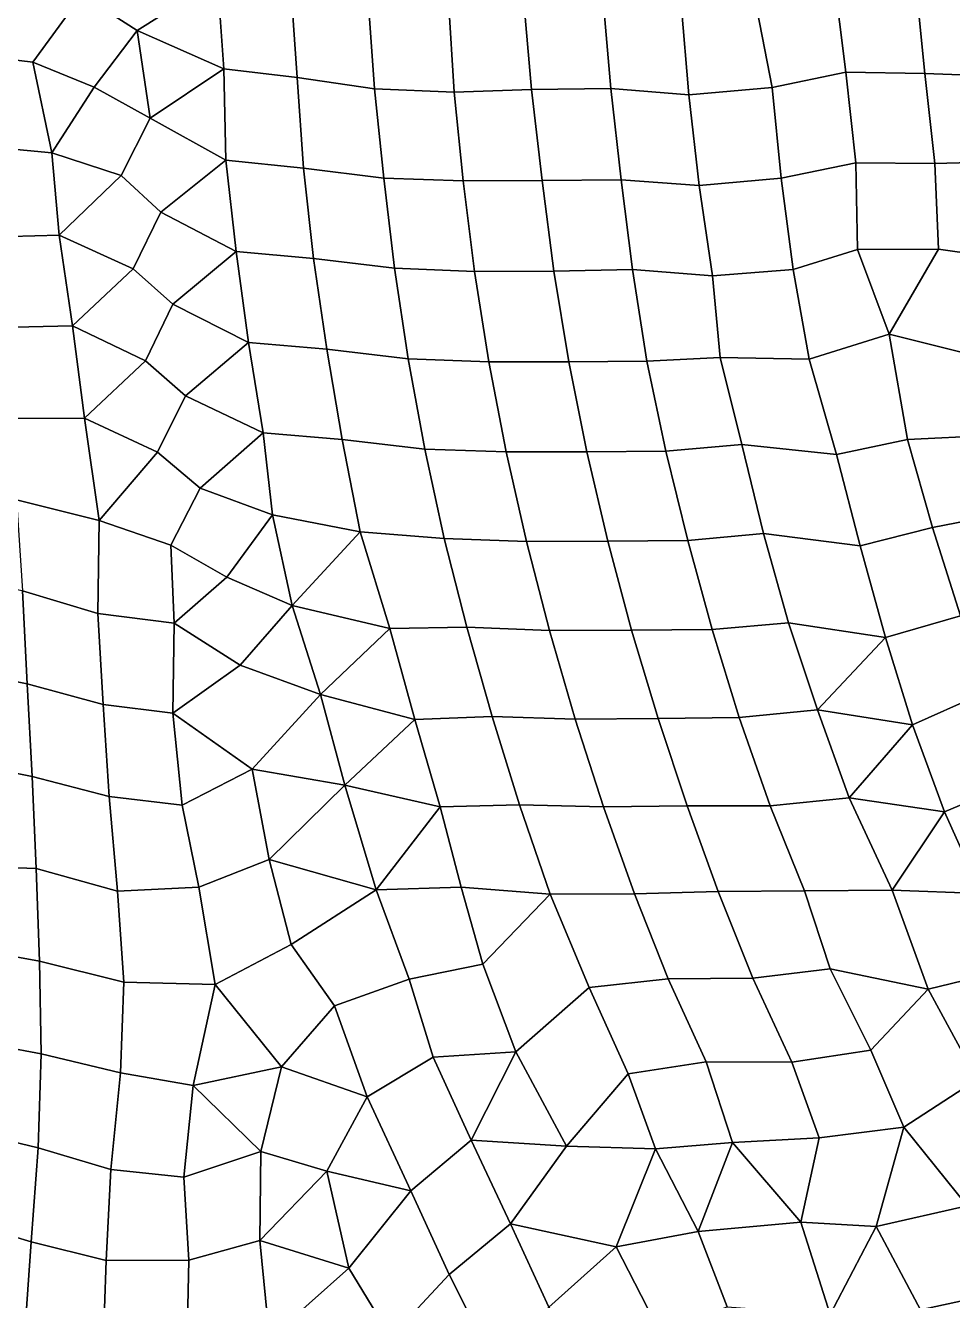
# Model space of a CAD drawing. Extents: x 727294 to 731543, y 8575035 to 8579824.
# Drawn here: x 729627.4 to 729826.5, y 8576537.1 to 8576811 of the extents above; entities that cross this region are included whole.
import ezdxf

# ---------------------------------------------------------------- set-up
doc = ezdxf.new("R2010")
doc.units = 0
doc.layers.add('MESH_ELEMS', color=250, linetype='CONTINUOUS')
doc.layers.add('MESH_NODES', color=18, linetype='CONTINUOUS')

msp = doc.modelspace()

# ---------------------------------------------------------------- linework, layer by layer
at = {"layer": 'MESH_ELEMS', "color": 179}
for points in [[(729652.66, 8576833.29, 33.19), (729639.55, 8576817.52, 33.19), (729651.45, 8576809.86, 33.19), (729668.67, 8576820.77, 33.19)], [(729629, 8576803.1, 33.19), (729639.55, 8576817.52, 33.19), (729621.14, 8576823.87, 33.19), (729610.21, 8576805.4, 33.19)], [(729651.45, 8576809.86, 33.19), (729670.02, 8576801.69, 33.2), (729668.67, 8576820.77, 33.19), (729651.45, 8576809.86, 33.19)], [(729670.02, 8576801.69, 33.2), (729685.76, 8576799.78, 33.2), (729684.46, 8576819.3, 33.19), (729668.67, 8576820.77, 33.19)], [(729803.65, 8576800.97, 32.89), (729800.91, 8576822.62, 33.27), (729784.57, 8576814.21, 33.02), (729787.83, 8576797.64, 32.98)], [(729818.66, 8576820.01, 32.95), (729800.91, 8576822.62, 33.27), (729803.65, 8576800.97, 32.89), (729820.62, 8576800.68, 32.88)], [(729701.06, 8576816.58, 33.18), (729684.46, 8576819.3, 33.19), (729685.76, 8576799.78, 33.2), (729702.41, 8576797.39, 33.18)], [(729820.62, 8576800.68, 32.88), (729838.04, 8576799.98, 33.21), (729836.47, 8576818.89, 33.76), (729818.66, 8576820.01, 32.95)], [(729642.17, 8576797.69, 33.19), (729651.45, 8576809.86, 33.19), (729639.55, 8576817.52, 33.19), (729629, 8576803.1, 33.19)], [(729702.41, 8576797.39, 33.18), (729719.48, 8576796.68, 33.17), (729718.31, 8576816.23, 33.18), (729701.06, 8576816.58, 33.18)], [(729719.48, 8576796.68, 33.17), (729736.15, 8576797.24, 33.1), (729734.44, 8576816.93, 33.29), (729718.31, 8576816.23, 33.18)], [(729751.43, 8576817.24, 33.23), (729734.44, 8576816.93, 33.29), (729736.15, 8576797.24, 33.1), (729753.14, 8576797.4, 33.04)], [(729753.14, 8576797.4, 33.04), (729769.93, 8576796.09, 33.05), (729768.28, 8576815.58, 33.12), (729751.43, 8576817.24, 33.23)], [(729784.57, 8576814.21, 33.02), (729768.28, 8576815.58, 33.12), (729769.93, 8576796.09, 33.05), (729787.83, 8576797.64, 32.98)], [(729654.22, 8576791.06, 33.19), (729651.45, 8576809.86, 33.19), (729642.17, 8576797.69, 33.19), (729654.22, 8576791.06, 33.19)], [(729670.02, 8576801.69, 33.2), (729651.45, 8576809.86, 33.19), (729654.22, 8576791.06, 33.19), (729670.02, 8576801.69, 33.2)], [(729615.61, 8576785.24, 33.19), (729633.1, 8576783.62, 33.19), (729629, 8576803.1, 33.19), (729610.21, 8576805.4, 33.19)], [(729633.1, 8576783.62, 33.19), (729642.17, 8576797.69, 33.19), (729629, 8576803.1, 33.19), (729633.1, 8576783.62, 33.19)], [(729670.02, 8576801.69, 33.2), (729654.22, 8576791.06, 33.19), (729670.45, 8576782.05, 33.19), (729670.02, 8576801.69, 33.2)], [(729685.76, 8576799.78, 33.2), (729670.02, 8576801.69, 33.2), (729670.45, 8576782.05, 33.19), (729687.15, 8576780.3, 33.18)], [(729702.41, 8576797.39, 33.18), (729685.76, 8576799.78, 33.2), (729687.15, 8576780.3, 33.18), (729704.4, 8576778.19, 33.17)], [(729787.83, 8576797.64, 32.98), (729789.77, 8576778.21, 33.04), (729805.77, 8576781.48, 32.88), (729803.65, 8576800.97, 32.89)], [(729805.77, 8576781.48, 32.88), (729822.76, 8576781.34, 33.21), (729820.62, 8576800.68, 32.88), (729803.65, 8576800.97, 32.89)], [(729838.04, 8576799.98, 33.21), (729820.62, 8576800.68, 32.88), (729822.76, 8576781.34, 33.21), (729840.95, 8576781.83, 33.61)], [(729642.17, 8576797.69, 33.19), (729633.1, 8576783.62, 33.19), (729648.02, 8576778.72, 33.19), (729654.22, 8576791.06, 33.19)], [(729719.48, 8576796.68, 33.17), (729702.41, 8576797.39, 33.18), (729704.4, 8576778.19, 33.17), (729721.45, 8576777.57, 33.16)], [(729721.45, 8576777.57, 33.16), (729738.42, 8576777.67, 33.07), (729736.15, 8576797.24, 33.1), (729719.48, 8576796.68, 33.17)], [(729753.14, 8576797.4, 33.04), (729736.15, 8576797.24, 33.1), (729738.42, 8576777.67, 33.07), (729755.37, 8576777.79, 33.04)], [(729755.37, 8576777.79, 33.04), (729772.13, 8576776.57, 33.05), (729769.93, 8576796.09, 33.05), (729753.14, 8576797.4, 33.04)], [(729787.83, 8576797.64, 32.98), (729769.93, 8576796.09, 33.05), (729772.13, 8576776.57, 33.05), (729789.77, 8576778.21, 33.04)], [(729648.02, 8576778.72, 33.19), (729656.53, 8576770.9, 33.18), (729670.45, 8576782.05, 33.19), (729654.22, 8576791.06, 33.19)], [(729633.1, 8576783.62, 33.19), (729615.61, 8576785.24, 33.19), (729618.94, 8576765.52, 33.18), (729634.7, 8576765.95, 33.18)], [(729648.02, 8576778.72, 33.19), (729633.1, 8576783.62, 33.19), (729634.7, 8576765.95, 33.18), (729648.02, 8576778.72, 33.19)], [(729670.45, 8576782.05, 33.19), (729656.53, 8576770.9, 33.18), (729672.67, 8576762.45, 33.16), (729670.45, 8576782.05, 33.19)], [(729672.67, 8576762.45, 33.16), (729689.32, 8576760.91, 33.15), (729687.15, 8576780.3, 33.18), (729670.45, 8576782.05, 33.19)], [(729689.32, 8576760.91, 33.15), (729706.69, 8576758.82, 33.11), (729704.4, 8576778.19, 33.17), (729687.15, 8576780.3, 33.18)], [(729806.16, 8576762.88, 34.19), (729805.77, 8576781.48, 32.88), (729789.77, 8576778.21, 33.04), (729792.3, 8576758.57, 33.19)], [(729822.76, 8576781.34, 33.21), (729805.77, 8576781.48, 32.88), (729806.16, 8576762.88, 34.19), (729823.57, 8576762.95, 34.58)], [(729823.57, 8576762.95, 34.58), (729840.69, 8576760.53, 33.99), (729840.95, 8576781.83, 33.61), (729822.76, 8576781.34, 33.21)], [(729650.57, 8576758.69, 33.16), (729656.53, 8576770.9, 33.18), (729648.02, 8576778.72, 33.19), (729634.7, 8576765.95, 33.18)], [(729706.69, 8576758.82, 33.11), (729723.87, 8576758.14, 33.13), (729721.45, 8576777.57, 33.16), (729704.4, 8576778.19, 33.17)], [(729723.87, 8576758.14, 33.13), (729740.94, 8576758.17, 33.07), (729738.42, 8576777.67, 33.07), (729721.45, 8576777.57, 33.16)], [(729740.94, 8576758.17, 33.07), (729757.79, 8576758.53, 33.06), (729755.37, 8576777.79, 33.04), (729738.42, 8576777.67, 33.07)], [(729757.79, 8576758.53, 33.06), (729775.02, 8576757.19, 33.04), (729772.13, 8576776.57, 33.05), (729755.37, 8576777.79, 33.04)], [(729775.02, 8576757.19, 33.04), (729792.3, 8576758.57, 33.19), (729789.77, 8576778.21, 33.04), (729772.13, 8576776.57, 33.05)], [(729656.53, 8576770.9, 33.18), (729650.57, 8576758.69, 33.16), (729659.11, 8576751.14, 33.12), (729672.67, 8576762.45, 33.16)], [(729634.7, 8576765.95, 33.18), (729618.94, 8576765.52, 33.18), (729621.81, 8576746.11, 33.11), (729637.57, 8576746.5, 33.1)], [(729650.57, 8576758.69, 33.16), (729634.7, 8576765.95, 33.18), (729637.57, 8576746.5, 33.1), (729650.57, 8576758.69, 33.16)], [(729675.36, 8576742.89, 33.07), (729672.67, 8576762.45, 33.16), (729659.11, 8576751.14, 33.12), (729675.36, 8576742.89, 33.07)], [(729689.32, 8576760.91, 33.15), (729672.67, 8576762.45, 33.16), (729675.36, 8576742.89, 33.07), (729692.14, 8576741.44, 33.07)], [(729692.14, 8576741.44, 33.07), (729709.64, 8576739.38, 33.07), (729706.69, 8576758.82, 33.11), (729689.32, 8576760.91, 33.15)], [(729812.94, 8576744.69, 33.9), (729806.16, 8576762.88, 34.19), (729792.3, 8576758.57, 33.19), (729795.73, 8576739.27, 33.88)], [(729806.16, 8576762.88, 34.19), (729812.94, 8576744.69, 33.9), (729823.57, 8576762.95, 34.58), (729806.16, 8576762.88, 34.19)], [(729823.57, 8576762.95, 34.58), (729812.94, 8576744.69, 33.9), (729831.53, 8576740.01, 33.74), (729840.69, 8576760.53, 33.99)], [(729650.57, 8576758.69, 33.16), (729637.57, 8576746.5, 33.1), (729653.25, 8576738.97, 33.06), (729659.11, 8576751.14, 33.12)], [(729723.87, 8576758.14, 33.13), (729706.69, 8576758.82, 33.11), (729709.64, 8576739.38, 33.07), (729726.95, 8576738.73, 33.07)], [(729740.94, 8576758.17, 33.07), (729723.87, 8576758.14, 33.13), (729726.95, 8576738.73, 33.07), (729744.15, 8576738.76, 33.08)], [(729757.79, 8576758.53, 33.06), (729740.94, 8576758.17, 33.07), (729744.15, 8576738.76, 33.08), (729760.92, 8576738.86, 33.07)], [(729760.92, 8576738.86, 33.07), (729776.64, 8576739.69, 33.05), (729775.02, 8576757.19, 33.04), (729757.79, 8576758.53, 33.06)], [(729792.3, 8576758.57, 33.19), (729775.02, 8576757.19, 33.04), (729776.64, 8576739.69, 33.05), (729795.73, 8576739.27, 33.88)], [(729659.11, 8576751.14, 33.12), (729653.25, 8576738.97, 33.06), (729661.83, 8576731.45, 33.06), (729675.36, 8576742.89, 33.07)], [(729625.1, 8576726.56, 33.16), (729640.11, 8576726.64, 33.07), (729637.57, 8576746.5, 33.1), (729621.81, 8576746.11, 33.11)], [(729637.57, 8576746.5, 33.1), (729640.11, 8576726.64, 33.07), (729653.25, 8576738.97, 33.06), (729637.57, 8576746.5, 33.1)], [(729795.73, 8576739.27, 33.88), (729801.6, 8576718.85, 33.94), (729816.87, 8576722.03, 33.95), (729812.94, 8576744.69, 33.9)], [(729831.53, 8576740.01, 33.74), (729812.94, 8576744.69, 33.9), (729816.87, 8576722.03, 33.95), (729834.59, 8576722.92, 34.34)], [(729678.48, 8576723.52, 33.06), (729675.36, 8576742.89, 33.07), (729661.83, 8576731.45, 33.06), (729678.48, 8576723.52, 33.06)], [(729692.14, 8576741.44, 33.07), (729675.36, 8576742.89, 33.07), (729678.48, 8576723.52, 33.06), (729695.46, 8576722.02, 33.07)], [(729695.46, 8576722.02, 33.07), (729713.18, 8576720.01, 32.99), (729709.64, 8576739.38, 33.07), (729692.14, 8576741.44, 33.07)], [(729655.83, 8576719.33, 33.06), (729661.83, 8576731.45, 33.06), (729653.25, 8576738.97, 33.06), (729640.11, 8576726.64, 33.07)], [(729713.18, 8576720.01, 32.99), (729730.68, 8576719.39, 33), (729726.95, 8576738.73, 33.07), (729709.64, 8576739.38, 33.07)], [(729744.15, 8576738.76, 33.08), (729726.95, 8576738.73, 33.07), (729730.68, 8576719.39, 33), (729748.02, 8576719.44, 33.04)], [(729760.92, 8576738.86, 33.07), (729744.15, 8576738.76, 33.08), (729748.02, 8576719.44, 33.04), (729764.98, 8576719.52, 33.05)], [(729764.98, 8576719.52, 33.05), (729781.27, 8576720.96, 33.75), (729776.64, 8576739.69, 33.05), (729760.92, 8576738.86, 33.07)], [(729795.73, 8576739.27, 33.88), (729776.64, 8576739.69, 33.05), (729781.27, 8576720.96, 33.75), (729801.6, 8576718.85, 33.94)], [(729664.95, 8576711.61, 33.06), (729678.48, 8576723.52, 33.06), (729661.83, 8576731.45, 33.06), (729655.83, 8576719.33, 33.06)], [(729640.11, 8576726.64, 33.07), (729625.1, 8576726.56, 33.16), (729625.5, 8576709.08, 33.18), (729643.26, 8576704.69, 33.19)], [(729655.83, 8576719.33, 33.06), (729640.11, 8576726.64, 33.07), (729643.26, 8576704.69, 33.19), (729655.83, 8576719.33, 33.06)], [(729678.48, 8576723.52, 33.06), (729664.95, 8576711.61, 33.06), (729680.52, 8576705.87, 33.07), (729678.48, 8576723.52, 33.06)], [(729680.52, 8576705.87, 33.07), (729699.36, 8576702.25, 33.07), (729695.46, 8576722.02, 33.07), (729678.48, 8576723.52, 33.06)], [(729699.36, 8576702.25, 33.07), (729717.35, 8576700.8, 33.04), (729713.18, 8576720.01, 32.99), (729695.46, 8576722.02, 33.07)], [(729822.23, 8576703.13, 34.13), (729816.87, 8576722.03, 33.95), (729801.6, 8576718.85, 33.94), (729806.73, 8576699.21, 34.06)], [(729834.59, 8576722.92, 34.34), (729816.87, 8576722.03, 33.95), (729822.23, 8576703.13, 34.13), (729837.33, 8576706.06, 34.32)], [(729655.83, 8576719.33, 33.06), (729643.26, 8576704.69, 33.19), (729658.69, 8576699.33, 33.14), (729664.95, 8576711.61, 33.06)], [(729730.68, 8576719.39, 33), (729713.18, 8576720.01, 32.99), (729717.35, 8576700.8, 33.04), (729735.04, 8576700.15, 33)], [(729735.04, 8576700.15, 33), (729752.53, 8576700.21, 33.02), (729748.02, 8576719.44, 33.04), (729730.68, 8576719.39, 33)], [(729752.53, 8576700.21, 33.02), (729769.67, 8576700.35, 33.03), (729764.98, 8576719.52, 33.05), (729748.02, 8576719.44, 33.04)], [(729781.27, 8576720.96, 33.75), (729764.98, 8576719.52, 33.05), (729769.67, 8576700.35, 33.03), (729785.96, 8576701.9, 33.96)], [(729785.96, 8576701.9, 33.96), (729806.73, 8576699.21, 34.06), (729801.6, 8576718.85, 33.94), (729781.27, 8576720.96, 33.75)], [(729658.69, 8576699.33, 33.14), (729670.66, 8576692.52, 33.12), (729680.52, 8576705.87, 33.07), (729664.95, 8576711.61, 33.06)], [(729643.26, 8576704.69, 33.19), (729625.5, 8576709.08, 33.18), (729626.84, 8576689.56, 33.18), (729643, 8576684.72, 33.2)], [(729684.7, 8576686.42, 33.07), (729680.52, 8576705.87, 33.07), (729670.66, 8576692.52, 33.12), (729684.7, 8576686.42, 33.07)], [(729680.52, 8576705.87, 33.07), (729684.7, 8576686.42, 33.07), (729699.36, 8576702.25, 33.07), (729680.52, 8576705.87, 33.07)], [(729828.23, 8576684.21, 34.7), (729843.03, 8576686.73, 34.98), (729837.33, 8576706.06, 34.32), (729822.23, 8576703.13, 34.13)], [(729643, 8576684.72, 33.2), (729659.41, 8576682.59, 33.18), (729658.69, 8576699.33, 33.14), (729643.26, 8576704.69, 33.19)], [(729806.73, 8576699.21, 34.06), (729812.13, 8576679.53, 34.16), (729828.23, 8576684.21, 34.7), (729822.23, 8576703.13, 34.13)], [(729699.36, 8576702.25, 33.07), (729684.7, 8576686.42, 33.07), (729705.67, 8576681.43, 33.07), (729699.36, 8576702.25, 33.07)], [(729717.35, 8576700.8, 33.04), (729699.36, 8576702.25, 33.07), (729705.67, 8576681.43, 33.07), (729722.23, 8576681.73, 33.06)], [(729722.23, 8576681.73, 33.06), (729740, 8576681.01, 33.02), (729735.04, 8576700.15, 33), (729717.35, 8576700.8, 33.04)], [(729752.53, 8576700.21, 33.02), (729735.04, 8576700.15, 33), (729740, 8576681.01, 33.02), (729757.63, 8576681.11, 33.01)], [(729757.63, 8576681.11, 33.01), (729774.93, 8576681.27, 33.2), (729769.67, 8576700.35, 33.03), (729752.53, 8576700.21, 33.02)], [(729785.96, 8576701.9, 33.96), (729769.67, 8576700.35, 33.03), (729774.93, 8576681.27, 33.2), (729791.33, 8576682.67, 34.06)], [(729791.33, 8576682.67, 34.06), (729812.13, 8576679.53, 34.16), (729806.73, 8576699.21, 34.06), (729785.96, 8576701.9, 33.96)], [(729659.41, 8576682.59, 33.18), (729670.66, 8576692.52, 33.12), (729658.69, 8576699.33, 33.14), (729659.41, 8576682.59, 33.18)], [(729626.84, 8576689.56, 33.18), (729610.14, 8576692.59, 33.16), (729611.32, 8576672.81, 33.16), (729627.84, 8576669.6, 33.17)], [(729673.54, 8576673.62, 33.15), (729684.7, 8576686.42, 33.07), (729670.66, 8576692.52, 33.12), (729659.41, 8576682.59, 33.18)], [(729627.84, 8576669.6, 33.17), (729644.15, 8576665.17, 33.19), (729643, 8576684.72, 33.2), (729626.84, 8576689.56, 33.18)], [(729673.54, 8576673.62, 33.15), (729690.82, 8576667.27, 33.1), (729684.7, 8576686.42, 33.07), (729673.54, 8576673.62, 33.15)], [(729684.7, 8576686.42, 33.07), (729690.82, 8576667.27, 33.1), (729705.67, 8576681.43, 33.07), (729684.7, 8576686.42, 33.07)], [(729644.15, 8576665.17, 33.19), (729659.12, 8576663.27, 33.19), (729659.41, 8576682.59, 33.18), (729643, 8576684.72, 33.2)], [(729832.05, 8576667.08, 35.2), (729828.23, 8576684.21, 34.7), (729812.13, 8576679.53, 34.16), (729817.96, 8576660.79, 35.2)], [(729673.54, 8576673.62, 33.15), (729659.41, 8576682.59, 33.18), (729659.12, 8576663.27, 33.19), (729673.54, 8576673.62, 33.15)], [(729711.04, 8576661.93, 33.09), (729705.67, 8576681.43, 33.07), (729690.82, 8576667.27, 33.1), (729711.04, 8576661.93, 33.09)], [(729722.23, 8576681.73, 33.06), (729705.67, 8576681.43, 33.07), (729711.04, 8576661.93, 33.09), (729727.7, 8576662.59, 33.07)], [(729727.7, 8576662.59, 33.07), (729745.51, 8576661.99, 33.05), (729740, 8576681.01, 33.02), (729722.23, 8576681.73, 33.06)], [(729745.51, 8576661.99, 33.05), (729763.3, 8576662.14, 33.02), (729757.63, 8576681.11, 33.01), (729740, 8576681.01, 33.02)], [(729763.3, 8576662.14, 33.02), (729780.71, 8576662.34, 33.79), (729774.93, 8576681.27, 33.2), (729757.63, 8576681.11, 33.01)], [(729780.71, 8576662.34, 33.79), (729797.57, 8576664, 34.01), (729791.33, 8576682.67, 34.06), (729774.93, 8576681.27, 33.2)], [(729791.33, 8576682.67, 34.06), (729797.57, 8576664, 34.01), (729812.13, 8576679.53, 34.16), (729791.33, 8576682.67, 34.06)], [(729817.96, 8576660.79, 35.2), (729812.13, 8576679.53, 34.16), (729797.57, 8576664, 34.01), (729817.96, 8576660.79, 35.2)], [(729612.19, 8576652.98, 33.15), (729628.88, 8576649.69, 33.17), (729627.84, 8576669.6, 33.17), (729611.32, 8576672.81, 33.16)], [(729676.13, 8576651.26, 33.16), (729690.82, 8576667.27, 33.1), (729673.54, 8576673.62, 33.15), (729659.12, 8576663.27, 33.19)], [(729644.15, 8576665.17, 33.19), (729627.84, 8576669.6, 33.17), (729628.88, 8576649.69, 33.17), (729645.4, 8576645.38, 33.18)], [(729690.82, 8576667.27, 33.1), (729676.13, 8576651.26, 33.16), (729696.04, 8576647.81, 33.11), (729690.82, 8576667.27, 33.1)], [(729690.82, 8576667.27, 33.1), (729696.04, 8576647.81, 33.11), (729711.04, 8576661.93, 33.09), (729690.82, 8576667.27, 33.1)], [(729645.4, 8576645.38, 33.18), (729661.1, 8576643.51, 33.18), (729659.12, 8576663.27, 33.19), (729644.15, 8576665.17, 33.19)], [(729838.58, 8576647.88, 35.36), (729832.05, 8576667.08, 35.2), (729817.96, 8576660.79, 35.2), (729824.85, 8576642.09, 35.35)], [(729661.1, 8576643.51, 33.18), (729676.13, 8576651.26, 33.16), (729659.12, 8576663.27, 33.19), (729661.1, 8576643.51, 33.18)], [(729696.04, 8576647.81, 33.11), (729716.51, 8576643.14, 33.09), (729711.04, 8576661.93, 33.09), (729696.04, 8576647.81, 33.11)], [(729727.7, 8576662.59, 33.07), (729711.04, 8576661.93, 33.09), (729716.51, 8576643.14, 33.09), (729733.57, 8576643.61, 33.08)], [(729745.51, 8576661.99, 33.05), (729727.7, 8576662.59, 33.07), (729733.57, 8576643.61, 33.08), (729751.59, 8576643.13, 33.06)], [(729751.59, 8576643.13, 33.06), (729769.57, 8576643.36, 33.03), (729763.3, 8576662.14, 33.02), (729745.51, 8576661.99, 33.05)], [(729780.71, 8576662.34, 33.79), (729763.3, 8576662.14, 33.02), (729769.57, 8576643.36, 33.03), (729787.4, 8576643.37, 35.18)], [(729797.57, 8576664, 34.01), (729780.71, 8576662.34, 33.79), (729787.4, 8576643.37, 35.18), (729804.34, 8576645.12, 35.28)], [(729817.96, 8576660.79, 35.2), (729797.57, 8576664, 34.01), (729804.34, 8576645.12, 35.28), (729817.96, 8576660.79, 35.2)], [(729817.96, 8576660.79, 35.2), (729804.34, 8576645.12, 35.28), (729824.85, 8576642.09, 35.35), (729817.96, 8576660.79, 35.2)], [(729611.95, 8576630.58, 33.16), (729629.76, 8576629.9, 33.16), (729628.88, 8576649.69, 33.17), (729612.19, 8576652.98, 33.15)], [(729679.78, 8576631.85, 33.16), (729676.13, 8576651.26, 33.16), (729661.1, 8576643.51, 33.18), (729664.69, 8576625.88, 33.18)], [(729676.13, 8576651.26, 33.16), (729679.78, 8576631.85, 33.16), (729696.04, 8576647.81, 33.11), (729676.13, 8576651.26, 33.16)], [(729629.76, 8576629.9, 33.16), (729647.23, 8576625.08, 33.18), (729645.4, 8576645.38, 33.18), (729628.88, 8576649.69, 33.17)], [(729661.1, 8576643.51, 33.18), (729645.4, 8576645.38, 33.18), (729647.23, 8576625.08, 33.18), (729664.69, 8576625.88, 33.18)], [(729702.79, 8576625.37, 33.13), (729696.04, 8576647.81, 33.11), (729679.78, 8576631.85, 33.16), (729702.79, 8576625.37, 33.13)], [(729716.51, 8576643.14, 33.09), (729696.04, 8576647.81, 33.11), (729702.79, 8576625.37, 33.13), (729716.51, 8576643.14, 33.09)], [(729832.73, 8576624.56, 35.37), (729851.76, 8576629.87, 35.4), (729838.58, 8576647.88, 35.36), (729824.85, 8576642.09, 35.35)], [(729716.51, 8576643.14, 33.09), (729702.79, 8576625.37, 33.13), (729721.03, 8576625.9, 33.1), (729716.51, 8576643.14, 33.09)], [(729721.03, 8576625.9, 33.1), (729740.16, 8576624.43, 33.09), (729733.57, 8576643.61, 33.08), (729716.51, 8576643.14, 33.09)], [(729740.16, 8576624.43, 33.09), (729758.25, 8576624.46, 33.07), (729751.59, 8576643.13, 33.06), (729733.57, 8576643.61, 33.08)], [(729758.25, 8576624.46, 33.07), (729776.2, 8576624.97, 34.96), (729769.57, 8576643.36, 33.03), (729751.59, 8576643.13, 33.06)], [(729776.2, 8576624.97, 34.96), (729794.73, 8576625.14, 35.36), (729787.4, 8576643.37, 35.18), (729769.57, 8576643.36, 33.03)], [(729794.73, 8576625.14, 35.36), (729813.55, 8576625.3, 35.37), (729804.34, 8576645.12, 35.28), (729787.4, 8576643.37, 35.18)], [(729804.34, 8576645.12, 35.28), (729813.55, 8576625.3, 35.37), (729824.85, 8576642.09, 35.35), (729804.34, 8576645.12, 35.28)], [(729832.73, 8576624.56, 35.37), (729824.85, 8576642.09, 35.35), (729813.55, 8576625.3, 35.37), (729832.73, 8576624.56, 35.37)], [(729684.52, 8576613.63, 33.16), (729679.78, 8576631.85, 33.16), (729664.69, 8576625.88, 33.18), (729668.19, 8576605.04, 33.18)], [(729679.78, 8576631.85, 33.16), (729684.52, 8576613.63, 33.16), (729702.79, 8576625.37, 33.13), (729679.78, 8576631.85, 33.16)], [(729629.76, 8576629.9, 33.16), (729611.95, 8576630.58, 33.16), (729614.25, 8576612.95, 33.22), (729630.47, 8576610.05, 33.17)], [(729630.47, 8576610.05, 33.17), (729648.57, 8576605.54, 33.17), (729647.23, 8576625.08, 33.18), (729629.76, 8576629.9, 33.16)], [(729664.69, 8576625.88, 33.18), (729647.23, 8576625.08, 33.18), (729648.57, 8576605.54, 33.17), (729668.19, 8576605.04, 33.18)], [(729709.82, 8576606.19, 33.13), (729702.79, 8576625.37, 33.13), (729684.52, 8576613.63, 33.16), (729693.78, 8576600.41, 33.16)], [(729709.82, 8576606.19, 33.13), (729725.65, 8576609.35, 33.11), (729721.03, 8576625.9, 33.1), (729702.79, 8576625.37, 33.13)], [(729721.03, 8576625.9, 33.1), (729725.65, 8576609.35, 33.11), (729740.16, 8576624.43, 33.09), (729721.03, 8576625.9, 33.1)], [(729725.65, 8576609.35, 33.11), (729732.73, 8576590.58, 33.11), (729748.52, 8576604.35, 33.09), (729740.16, 8576624.43, 33.09)], [(729758.25, 8576624.46, 33.07), (729740.16, 8576624.43, 33.09), (729748.52, 8576604.35, 33.09), (729765.51, 8576606.23, 33.35)], [(729765.51, 8576606.23, 33.35), (729783.69, 8576606.39, 34.82), (729776.2, 8576624.97, 34.96), (729758.25, 8576624.46, 33.07)], [(729794.73, 8576625.14, 35.36), (729776.2, 8576624.97, 34.96), (729783.69, 8576606.39, 34.82), (729800.29, 8576608.36, 34.96)], [(729800.29, 8576608.36, 34.96), (729821.28, 8576604, 34.93), (729813.55, 8576625.3, 35.37), (729794.73, 8576625.14, 35.36)], [(729832.73, 8576624.56, 35.37), (729813.55, 8576625.3, 35.37), (729821.28, 8576604, 34.93), (729838.69, 8576608.21, 35.09)], [(729630.47, 8576610.05, 33.17), (729614.25, 8576612.95, 33.22), (729614.02, 8576593.27, 33.4), (729630.84, 8576590.09, 33.2)], [(729668.19, 8576605.04, 33.18), (729682.41, 8576587.33, 33.17), (729693.78, 8576600.41, 33.16), (729684.52, 8576613.63, 33.16)], [(729630.84, 8576590.09, 33.2), (729647.88, 8576586.06, 33.17), (729648.57, 8576605.54, 33.17), (729630.47, 8576610.05, 33.17)], [(729725.65, 8576609.35, 33.11), (729709.82, 8576606.19, 33.13), (729715.02, 8576589.41, 33.14), (729732.73, 8576590.58, 33.11)], [(729800.29, 8576608.36, 34.96), (729783.69, 8576606.39, 34.82), (729792.04, 8576588.33, 34.47), (729809, 8576590.91, 34.6)], [(729821.28, 8576604, 34.93), (729800.29, 8576608.36, 34.96), (729809, 8576590.91, 34.6), (729821.28, 8576604, 34.93)], [(729838.69, 8576608.21, 35.09), (729821.28, 8576604, 34.93), (729831.84, 8576584.61, 34.56), (729847.81, 8576590.81, 34.74)], [(729647.88, 8576586.06, 33.17), (729663.47, 8576583.31, 33.18), (729668.19, 8576605.04, 33.18), (729648.57, 8576605.54, 33.17)], [(729663.47, 8576583.31, 33.18), (729682.41, 8576587.33, 33.17), (729668.19, 8576605.04, 33.18), (729663.47, 8576583.31, 33.18)], [(729715.02, 8576589.41, 33.14), (729709.82, 8576606.19, 33.13), (729693.78, 8576600.41, 33.16), (729700.82, 8576580.91, 33.16)], [(729756.86, 8576585.8, 33.85), (729748.52, 8576604.35, 33.09), (729732.73, 8576590.58, 33.11), (729743.61, 8576570.27, 33.51)], [(729765.51, 8576606.23, 33.35), (729748.52, 8576604.35, 33.09), (729756.86, 8576585.8, 33.85), (729773.66, 8576588.4, 34.39)], [(729773.66, 8576588.4, 34.39), (729792.04, 8576588.33, 34.47), (729783.69, 8576606.39, 34.82), (729765.51, 8576606.23, 33.35)], [(729831.84, 8576584.61, 34.56), (729821.28, 8576604, 34.93), (729809, 8576590.91, 34.6), (729816.08, 8576574.35, 34.33)], [(729682.41, 8576587.33, 33.17), (729700.82, 8576580.91, 33.16), (729693.78, 8576600.41, 33.16), (729682.41, 8576587.33, 33.17)], [(729613.72, 8576573.87, 33.86), (729630.2, 8576569.92, 33.81), (729630.84, 8576590.09, 33.2), (729614.02, 8576593.27, 33.4)], [(729732.73, 8576590.58, 33.11), (729715.02, 8576589.41, 33.14), (729723.19, 8576571.58, 33.16), (729732.73, 8576590.58, 33.11)], [(729732.73, 8576590.58, 33.11), (729723.19, 8576571.58, 33.16), (729743.61, 8576570.27, 33.51), (729732.73, 8576590.58, 33.11)], [(729797.9, 8576572.05, 34.25), (729816.08, 8576574.35, 34.33), (729809, 8576590.91, 34.6), (729792.04, 8576588.33, 34.47)], [(729630.2, 8576569.92, 33.81), (729645.78, 8576565.31, 33.78), (729647.88, 8576586.06, 33.17), (729630.84, 8576590.09, 33.2)], [(729723.19, 8576571.58, 33.16), (729715.02, 8576589.41, 33.14), (729700.82, 8576580.91, 33.16), (729710.24, 8576560.69, 33.71)], [(729762.73, 8576569.71, 34.14), (729779.28, 8576571.07, 34.2), (729773.66, 8576588.4, 34.39), (729756.86, 8576585.8, 33.85)], [(729779.28, 8576571.07, 34.2), (729797.9, 8576572.05, 34.25), (729792.04, 8576588.33, 34.47), (729773.66, 8576588.4, 34.39)], [(729661.46, 8576563.64, 33.77), (729663.47, 8576583.31, 33.18), (729647.88, 8576586.06, 33.17), (729645.78, 8576565.31, 33.78)], [(729677.97, 8576569.15, 33.44), (729682.41, 8576587.33, 33.17), (729663.47, 8576583.31, 33.18), (729677.97, 8576569.15, 33.44)], [(729692.19, 8576564.92, 33.7), (729700.82, 8576580.91, 33.16), (729682.41, 8576587.33, 33.17), (729677.97, 8576569.15, 33.44)], [(729756.86, 8576585.8, 33.85), (729743.61, 8576570.27, 33.51), (729762.73, 8576569.71, 34.14), (729756.86, 8576585.8, 33.85)], [(729677.97, 8576569.15, 33.44), (729663.47, 8576583.31, 33.18), (729661.46, 8576563.64, 33.77), (729677.97, 8576569.15, 33.44)], [(729816.08, 8576574.35, 34.33), (729829.68, 8576557.49, 34.13), (729841.74, 8576566.96, 34.29), (729831.84, 8576584.61, 34.56)], [(729700.82, 8576580.91, 33.16), (729692.19, 8576564.92, 33.7), (729710.24, 8576560.69, 33.71), (729700.82, 8576580.91, 33.16)], [(729810.12, 8576553.05, 34.05), (729816.08, 8576574.35, 34.33), (729797.9, 8576572.05, 34.25), (729793.95, 8576553.95, 34.04)], [(729829.68, 8576557.49, 34.13), (729816.08, 8576574.35, 34.33), (729810.12, 8576553.05, 34.05), (729829.68, 8576557.49, 34.13)], [(729613.4, 8576554.34, 33.88), (729628.68, 8576549.76, 33.79), (729630.2, 8576569.92, 33.81), (729613.72, 8576573.87, 33.86)], [(729710.24, 8576560.69, 33.71), (729718.47, 8576542.76, 33.78), (729731.64, 8576553.63, 33.83), (729723.19, 8576571.58, 33.16)], [(729723.19, 8576571.58, 33.16), (729731.64, 8576553.63, 33.83), (729743.61, 8576570.27, 33.51), (729723.19, 8576571.58, 33.16)], [(729793.95, 8576553.95, 34.04), (729797.9, 8576572.05, 34.25), (729779.28, 8576571.07, 34.2), (729793.95, 8576553.95, 34.04)], [(729628.68, 8576549.76, 33.79), (729644.74, 8576545.72, 33.77), (729645.78, 8576565.31, 33.78), (729630.2, 8576569.92, 33.81)], [(729677.78, 8576550.06, 33.73), (729677.97, 8576569.15, 33.44), (729661.46, 8576563.64, 33.77), (729662.53, 8576545.8, 33.76)], [(729677.78, 8576550.06, 33.73), (729692.19, 8576564.92, 33.7), (729677.97, 8576569.15, 33.44), (729677.78, 8576550.06, 33.73)], [(729754.32, 8576548.67, 33.83), (729762.73, 8576569.71, 34.14), (729743.61, 8576570.27, 33.51), (729731.64, 8576553.63, 33.83)], [(729771.9, 8576551.93, 33.97), (729762.73, 8576569.71, 34.14), (729754.32, 8576548.67, 33.83), (729771.9, 8576551.93, 33.97)], [(729762.73, 8576569.71, 34.14), (729771.9, 8576551.93, 33.97), (729779.28, 8576571.07, 34.2), (729762.73, 8576569.71, 34.14)], [(729779.28, 8576571.07, 34.2), (729771.9, 8576551.93, 33.97), (729793.95, 8576553.95, 34.04), (729779.28, 8576571.07, 34.2)], [(729645.78, 8576565.31, 33.78), (729644.74, 8576545.72, 33.77), (729662.53, 8576545.8, 33.76), (729661.46, 8576563.64, 33.77)], [(729692.19, 8576564.92, 33.7), (729677.78, 8576550.06, 33.73), (729696.9, 8576544.07, 33.7), (729692.19, 8576564.92, 33.7)], [(729696.9, 8576544.07, 33.7), (729710.24, 8576560.69, 33.71), (729692.19, 8576564.92, 33.7), (729696.9, 8576544.07, 33.7)], [(729696.9, 8576544.07, 33.7), (729705.94, 8576529.3, 33.75), (729718.47, 8576542.76, 33.78), (729710.24, 8576560.69, 33.71)], [(729829.68, 8576557.49, 34.13), (729810.12, 8576553.05, 34.05), (729819.69, 8576535.15, 33.89), (729839.82, 8576539.53, 33.92)], [(729628.68, 8576549.76, 33.79), (729613.4, 8576554.34, 33.88), (729610.74, 8576536.78, 33.81), (729627.27, 8576529.29, 33.78)], [(729718.47, 8576542.76, 33.78), (729727.47, 8576524.75, 33.9), (729739.84, 8576535.7, 33.93), (729731.64, 8576553.63, 33.83)], [(729731.64, 8576553.63, 33.83), (729739.84, 8576535.7, 33.93), (729754.32, 8576548.67, 33.83), (729731.64, 8576553.63, 33.83)], [(729778.18, 8576535.76, 33.82), (729800.3, 8576534.14, 33.85), (729793.95, 8576553.95, 34.04), (729771.9, 8576551.93, 33.97)], [(729793.95, 8576553.95, 34.04), (729800.3, 8576534.14, 33.85), (729810.12, 8576553.05, 34.05), (729793.95, 8576553.95, 34.04)], [(729810.12, 8576553.05, 34.05), (729800.3, 8576534.14, 33.85), (729819.69, 8576535.15, 33.89), (729810.12, 8576553.05, 34.05)], [(729644.74, 8576545.72, 33.77), (729628.68, 8576549.76, 33.79), (729627.27, 8576529.29, 33.78), (729644.05, 8576525.1, 33.77)], [(729662.53, 8576545.8, 33.76), (729662.1, 8576525.97, 33.74), (729679.87, 8576528.9, 33.71), (729677.78, 8576550.06, 33.73)], [(729677.78, 8576550.06, 33.73), (729679.87, 8576528.9, 33.71), (729696.9, 8576544.07, 33.7), (729677.78, 8576550.06, 33.73)], [(729771.9, 8576551.93, 33.97), (729754.32, 8576548.67, 33.83), (729763.67, 8576530.44, 33.75), (729778.18, 8576535.76, 33.82)], [(729739.84, 8576535.7, 33.93), (729749.2, 8576520.7, 33.99), (729763.67, 8576530.44, 33.75), (729754.32, 8576548.67, 33.83)], [(729662.1, 8576525.97, 33.74), (729662.53, 8576545.8, 33.76), (729644.74, 8576545.72, 33.77), (729644.05, 8576525.1, 33.77)], [(729679.87, 8576528.9, 33.71), (729695.07, 8576515.67, 33.73), (729705.94, 8576529.3, 33.75), (729696.9, 8576544.07, 33.7)], [(729727.47, 8576524.75, 33.9), (729718.47, 8576542.76, 33.78), (729705.94, 8576529.3, 33.75), (729716.08, 8576514.38, 33.87)], [(729839.82, 8576539.53, 33.92), (729819.69, 8576535.15, 33.89), (729829.53, 8576517.28, 33.76), (729846.93, 8576519.81, 33.78)]]:
    msp.add_3dface(points, dxfattribs=at)
at = {"layer": 'MESH_NODES', "color": 18}
for p in [(729651.45, 8576809.86, 33.19), (729629, 8576803.1, 33.19), (729670.02, 8576801.69, 33.2), (729685.76, 8576799.78, 33.2), (729803.65, 8576800.97, 32.89), (729820.62, 8576800.68, 32.88), (729642.17, 8576797.69, 33.19), (729702.41, 8576797.39, 33.18), (729719.48, 8576796.68, 33.17), (729736.15, 8576797.24, 33.1), (729753.14, 8576797.4, 33.04), (729769.93, 8576796.09, 33.05), (729787.83, 8576797.64, 32.98), (729654.22, 8576791.06, 33.19), (729633.1, 8576783.62, 33.19), (729670.45, 8576782.05, 33.19), (729687.15, 8576780.3, 33.18), (729805.77, 8576781.48, 32.88), (729822.76, 8576781.34, 33.21), (729648.02, 8576778.72, 33.19), (729704.4, 8576778.19, 33.17), (729721.45, 8576777.57, 33.16), (729738.42, 8576777.67, 33.07), (729755.37, 8576777.79, 33.04), (729789.77, 8576778.21, 33.04), (729772.13, 8576776.57, 33.05), (729656.53, 8576770.9, 33.18), (729634.7, 8576765.95, 33.18), (729672.67, 8576762.45, 33.16), (729689.32, 8576760.91, 33.15), (729806.16, 8576762.88, 34.19), (729823.57, 8576762.95, 34.58), (729650.57, 8576758.69, 33.16), (729706.69, 8576758.82, 33.11), (729723.87, 8576758.14, 33.13), (729740.94, 8576758.17, 33.07), (729757.79, 8576758.53, 33.06), (729792.3, 8576758.57, 33.19), (729775.02, 8576757.19, 33.04), (729659.11, 8576751.14, 33.12), (729637.57, 8576746.5, 33.1), (729812.94, 8576744.69, 33.9), (729675.36, 8576742.89, 33.07), (729692.14, 8576741.44, 33.07), (729653.25, 8576738.97, 33.06), (729709.64, 8576739.38, 33.07), (729726.95, 8576738.73, 33.07), (729744.15, 8576738.76, 33.08), (729760.92, 8576738.86, 33.07), (729776.64, 8576739.69, 33.05), (729795.73, 8576739.27, 33.88), (729661.83, 8576731.45, 33.06), (729640.11, 8576726.64, 33.07), (729678.48, 8576723.52, 33.06), (729695.46, 8576722.02, 33.07), (729816.87, 8576722.03, 33.95), (729655.83, 8576719.33, 33.06), (729713.18, 8576720.01, 32.99), (729730.68, 8576719.39, 33), (729748.02, 8576719.44, 33.04), (729764.98, 8576719.52, 33.05), (729781.27, 8576720.96, 33.75), (729801.6, 8576718.85, 33.94), (729664.95, 8576711.61, 33.06), (729680.52, 8576705.87, 33.07), (729643.26, 8576704.69, 33.19), (729822.23, 8576703.13, 34.13), (729699.36, 8576702.25, 33.07), (729717.35, 8576700.8, 33.04), (729735.04, 8576700.15, 33), (729752.53, 8576700.21, 33.02), (729769.67, 8576700.35, 33.03), (729785.96, 8576701.9, 33.96), (729658.69, 8576699.33, 33.14), (729806.73, 8576699.21, 34.06), (729670.66, 8576692.52, 33.12), (729684.7, 8576686.42, 33.07), (729643, 8576684.72, 33.2), (729659.41, 8576682.59, 33.18), (729705.67, 8576681.43, 33.07), (729722.23, 8576681.73, 33.06), (729740, 8576681.01, 33.02), (729757.63, 8576681.11, 33.01), (729774.93, 8576681.27, 33.2), (729791.33, 8576682.67, 34.06), (729812.13, 8576679.53, 34.16), (729673.54, 8576673.62, 33.15), (729627.84, 8576669.6, 33.17), (729690.82, 8576667.27, 33.1), (729644.15, 8576665.17, 33.19), (729659.12, 8576663.27, 33.19), (729711.04, 8576661.93, 33.09), (729727.7, 8576662.59, 33.07), (729745.51, 8576661.99, 33.05), (729763.3, 8576662.14, 33.02), (729780.71, 8576662.34, 33.79), (729797.57, 8576664, 34.01), (729817.96, 8576660.79, 35.2), (729676.13, 8576651.26, 33.16), (729628.88, 8576649.69, 33.17), (729645.4, 8576645.38, 33.18), (729696.04, 8576647.81, 33.11), (729661.1, 8576643.51, 33.18), (729716.51, 8576643.14, 33.09), (729733.57, 8576643.61, 33.08), (729751.59, 8576643.13, 33.06), (729769.57, 8576643.36, 33.03), (729787.4, 8576643.37, 35.18), (729804.34, 8576645.12, 35.28), (729824.85, 8576642.09, 35.35), (729679.78, 8576631.85, 33.16), (729629.76, 8576629.9, 33.16), (729647.23, 8576625.08, 33.18), (729664.69, 8576625.88, 33.18), (729702.79, 8576625.37, 33.13), (729721.03, 8576625.9, 33.1), (729740.16, 8576624.43, 33.09), (729758.25, 8576624.46, 33.07), (729776.2, 8576624.97, 34.96), (729794.73, 8576625.14, 35.36), (729813.55, 8576625.3, 35.37), (729684.52, 8576613.63, 33.16), (729630.47, 8576610.05, 33.17), (729725.65, 8576609.35, 33.11), (729800.29, 8576608.36, 34.96), (729648.57, 8576605.54, 33.17), (729668.19, 8576605.04, 33.18), (729709.82, 8576606.19, 33.13), (729748.52, 8576604.35, 33.09), (729765.51, 8576606.23, 33.35), (729783.69, 8576606.39, 34.82), (729821.28, 8576604, 34.93), (729693.78, 8576600.41, 33.16), (729732.73, 8576590.58, 33.11), (729809, 8576590.91, 34.6), (729630.84, 8576590.09, 33.2), (729715.02, 8576589.41, 33.14), (729773.66, 8576588.4, 34.39), (729792.04, 8576588.33, 34.47), (729647.88, 8576586.06, 33.17), (729682.41, 8576587.33, 33.17), (729756.86, 8576585.8, 33.85), (729663.47, 8576583.31, 33.18), (729700.82, 8576580.91, 33.16), (729816.08, 8576574.35, 34.33), (729723.19, 8576571.58, 33.16), (729797.9, 8576572.05, 34.25), (729630.2, 8576569.92, 33.81), (729677.97, 8576569.15, 33.44), (729743.61, 8576570.27, 33.51), (729762.73, 8576569.71, 34.14), (729779.28, 8576571.07, 34.2), (729645.78, 8576565.31, 33.78), (729661.46, 8576563.64, 33.77), (729692.19, 8576564.92, 33.7), (729710.24, 8576560.69, 33.71), (729731.64, 8576553.63, 33.83), (729793.95, 8576553.95, 34.04), (729810.12, 8576553.05, 34.05), (729628.68, 8576549.76, 33.79), (729677.78, 8576550.06, 33.73), (729771.9, 8576551.93, 33.97), (729754.32, 8576548.67, 33.83), (729644.74, 8576545.72, 33.77), (729662.53, 8576545.8, 33.76), (729696.9, 8576544.07, 33.7), (729718.47, 8576542.76, 33.78)]:
    msp.add_point(p, dxfattribs=at)

doc.saveas('drawing.dxf')
